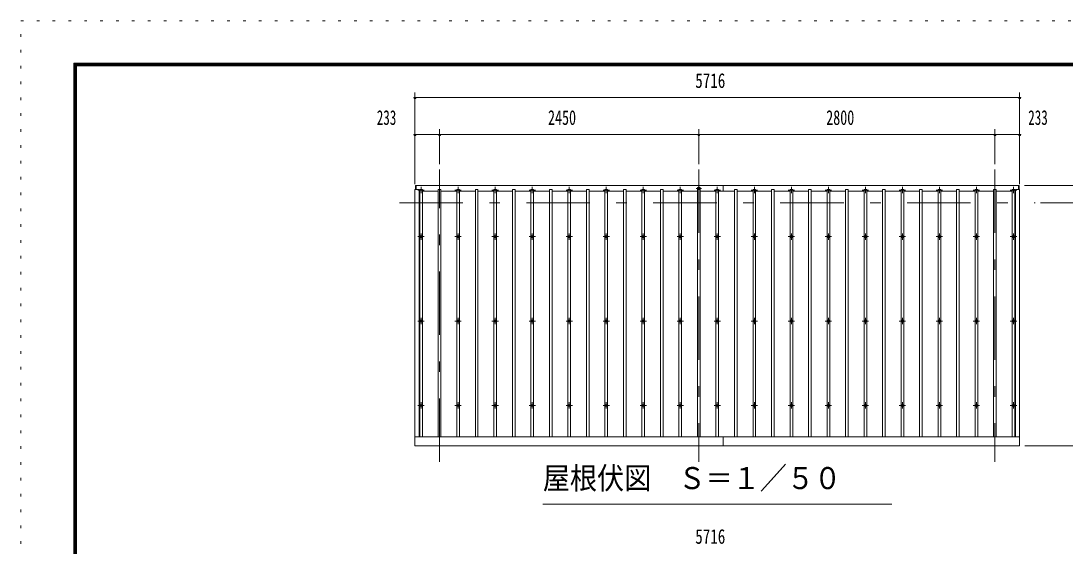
# Model space of a CAD drawing. Units: millimetres, scale not verified. Extents: x -22929 to 22939, y -10500 to 10500.
# Drawn here: x -6761 to 3111, y 5529 to 10500 of the extents above; entities that cross this region are included whole.
import ezdxf
from ezdxf.enums import TextEntityAlignment as Align

# ---------------------------------------------------------------- set-up
doc = ezdxf.new("R2010")
doc.units = ezdxf.units.MM
doc.header["$LTSCALE"] = 50
doc.linetypes.add('USER3', pattern=[24, 12, -5, 2, -5])
doc.linetypes.add('USER4', pattern=[3, 0.5, -2.5])
for name, color, linetype, lineweight in [('0-2_1-05BOLD', 7, 'Continuous', 18), ('0-3_1-25CENTER', 3, 'USER3', 18), ('0-4_1-45THIN', 4, 'Continuous', 18), ('0-5_1-55DIM', 3, 'Continuous', 18), ('0-C_F-F1PAPER', 5, 'Continuous', 18), ('0-D_F-E_J_ADD', 5, 'USER4', 18)]:
    doc.layers.add(name, color=color, linetype=linetype, lineweight=lineweight)
doc.styles.add('ＭＳ ゴシック', font='')
doc.styles.get('ＭＳ ゴシック').set_extended_font_data('MS Gothic')

msp = doc.modelspace()

# ---------------------------------------------------------------- linework, layer by layer
at = {"layer": '0-2_1-05BOLD'}
for p, q in [((-3025.39, 8904.31), (-3025.39, 8942.67)), ((-122.4, 8889.32), (-122.4, 8942.67)), ((2670.61, 8942.67), (2670.61, 8904.31)), ((2680.61, 6565.11), (-3035.39, 6565.11)), ((-122.39, 6477.67), (-122.39, 6565.11))]:
    msp.add_line(p, q, dxfattribs=at)
for points in [[(-3035.4, 8904.31), (-3035.39, 6477.67), (2680.61, 6477.67), (2680.61, 8904.31), (2640.61, 8904.31), (2640.61, 6565.11)], [(-2995.4, 6565.11), (-2995.4, 8904.31), (-3035.4, 8904.31)], [(2675.61, 8904.31), (2675.61, 8942.67), (-3030.4, 8942.67), (-3030.4, 8904.31)]]:
    msp.add_lwpolyline(points, dxfattribs=at)
for centre in [(-2977.39, 8458.52), (-2627.39, 8458.52), (-2277.39, 8458.52), (-1927.39, 8458.52), (-1577.39, 8458.52), (-1227.39, 8458.52), (-877.39, 8458.52), (-527.39, 8458.52), (-177.39, 8458.52), (172.61, 8458.52), (522.61, 8458.52), (872.61, 8458.52), (1222.61, 8458.52), (1572.61, 8458.52), (1922.61, 8458.52), (2272.61, 8458.52), (2622.61, 8458.52), (-2977.39, 7659.47), (-2627.39, 7659.47), (-2277.39, 7659.47), (-1927.39, 7659.47), (-1577.39, 7659.47), (-1227.39, 7659.47), (-877.39, 7659.47), (-527.39, 7659.47), (-177.39, 7659.47), (172.61, 7659.47), (522.61, 7659.47), (872.61, 7659.47), (1222.61, 7659.47), (1572.61, 7659.47), (1922.61, 7659.47), (2272.61, 7659.47), (2622.61, 7659.47), (-2977.39, 6860.43), (-2627.39, 6860.43), (-2277.39, 6860.43), (-1927.39, 6860.43), (-1577.39, 6860.43), (-1227.39, 6860.43), (-877.39, 6860.43), (-527.39, 6860.43), (-177.39, 6860.43), (172.61, 6860.43), (522.61, 6860.43), (872.61, 6860.43), (1222.61, 6860.43), (1572.61, 6860.43), (1922.61, 6860.43), (2272.61, 6860.43), (2622.61, 6860.43)]:
    msp.add_circle(centre, 10, dxfattribs=at)
for centre, radius, start, end in [((-2977.39, 8888.07), 14.5, 46.39838, 133.60162), ((-2977.39, 8909.07), 14.5, 226.3961, 313.6039), ((-2627.39, 8888.07), 14.5, 46.39838, 133.60162), ((-2627.39, 8909.07), 14.5, 226.3961, 313.6039), ((-2277.39, 8888.07), 14.5, 46.39838, 133.60162), ((-2277.39, 8909.07), 14.5, 226.3961, 313.6039), ((-1927.39, 8888.07), 14.5, 46.39838, 133.60162), ((-1927.39, 8909.07), 14.5, 226.3961, 313.6039), ((-1577.39, 8888.07), 14.5, 46.39838, 133.60162), ((-1577.39, 8909.07), 14.5, 226.3961, 313.6039), ((-1227.39, 8888.07), 14.5, 46.39838, 133.60162), ((-1227.39, 8909.07), 14.5, 226.3961, 313.6039), ((-877.39, 8888.07), 14.5, 46.39838, 133.60162), ((-877.39, 8909.07), 14.5, 226.3961, 313.6039), ((-527.39, 8888.07), 14.5, 46.39838, 133.60162), ((-527.39, 8909.07), 14.5, 226.3961, 313.6039), ((-352.39, 8912.93), 15, 324.92694, 215.07306), ((-177.39, 8888.07), 14.5, 46.39838, 133.60162), ((-177.39, 8909.07), 14.5, 226.3961, 313.6039), ((172.61, 8888.07), 14.5, 46.39838, 133.60162), ((172.61, 8909.07), 14.5, 226.3961, 313.6039), ((522.61, 8888.07), 14.5, 46.39838, 133.60162), ((522.61, 8909.07), 14.5, 226.3961, 313.6039), ((872.61, 8888.07), 14.5, 46.39838, 133.60162), ((872.61, 8909.07), 14.5, 226.3961, 313.6039), ((1222.61, 8888.07), 14.5, 46.39838, 133.60162), ((1222.61, 8909.07), 14.5, 226.3961, 313.6039), ((1572.61, 8888.07), 14.5, 46.39838, 133.60162), ((1572.61, 8909.07), 14.5, 226.3961, 313.6039), ((1922.61, 8888.07), 14.5, 46.39838, 133.60162), ((1922.61, 8909.07), 14.5, 226.3961, 313.6039), ((2272.61, 8888.07), 14.5, 46.39838, 133.60162), ((2272.61, 8909.07), 14.5, 226.3961, 313.6039), ((2622.61, 8888.07), 14.5, 46.39838, 133.60162), ((2622.61, 8909.07), 14.5, 226.3961, 313.6039)]:
    msp.add_arc(centre, radius, start, end, dxfattribs=at)
at = {"layer": '0-3_1-25CENTER'}
for p, q in [((-2802.39, 6327.67), (-2802.4, 9092.67)), ((-352.4, 9092.67), (-352.39, 6327.67)), ((2447.61, 9092.68), (2447.61, 6327.67)), ((-3007.39, 8898.57), (-2947.39, 8898.57)), ((-2977.39, 8928.57), (-2977.39, 8868.57)), ((-2657.39, 8898.57), (-2597.39, 8898.57)), ((-2627.39, 8928.57), (-2627.39, 8868.57)), ((-2307.39, 8898.57), (-2247.39, 8898.57)), ((-2277.39, 8928.57), (-2277.39, 8868.57)), ((-1957.39, 8898.57), (-1897.39, 8898.57)), ((-1927.39, 8928.57), (-1927.39, 8868.57)), ((-1607.39, 8898.57), (-1547.39, 8898.57)), ((-1577.39, 8928.57), (-1577.39, 8868.57)), ((-1257.39, 8898.57), (-1197.39, 8898.57)), ((-1227.39, 8928.57), (-1227.39, 8868.57)), ((-907.39, 8898.57), (-847.39, 8898.57)), ((-877.39, 8928.57), (-877.39, 8868.57)), ((-557.39, 8898.57), (-497.39, 8898.57)), ((-527.39, 8928.57), (-527.39, 8868.57)), ((-377.39, 8913.72), (-327.39, 8913.72)), ((-207.39, 8898.57), (-147.39, 8898.57)), ((-177.39, 8928.57), (-177.39, 8868.57)), ((142.61, 8898.57), (202.61, 8898.57)), ((172.61, 8928.57), (172.61, 8868.57)), ((492.61, 8898.57), (552.61, 8898.57)), ((522.61, 8928.57), (522.61, 8868.57)), ((842.61, 8898.57), (902.61, 8898.57)), ((872.61, 8928.57), (872.61, 8868.57)), ((1192.61, 8898.57), (1252.61, 8898.57)), ((1222.61, 8928.57), (1222.61, 8868.57)), ((1542.61, 8898.57), (1602.61, 8898.57)), ((1572.61, 8928.57), (1572.61, 8868.57)), ((1892.61, 8898.57), (1952.61, 8898.57)), ((1922.61, 8928.57), (1922.61, 8868.57)), ((2242.61, 8898.57), (2302.61, 8898.57)), ((2272.61, 8928.57), (2272.61, 8868.57)), ((2592.61, 8898.57), (2652.61, 8898.57)), ((2622.61, 8928.57), (2622.61, 8868.57)), ((-3182.39, 8777.67), (2827.6, 8777.67)), ((-2947.39, 8458.52), (-3007.39, 8458.52)), ((-2977.39, 8488.51), (-2977.39, 8428.52)), ((-2597.39, 8458.52), (-2657.39, 8458.52)), ((-2627.39, 8488.51), (-2627.39, 8428.52)), ((-2247.39, 8458.52), (-2307.39, 8458.52)), ((-2277.39, 8428.52), (-2277.39, 8488.51)), ((-1897.39, 8458.52), (-1957.39, 8458.52)), ((-1927.39, 8488.51), (-1927.39, 8428.52)), ((-1547.39, 8458.52), (-1607.39, 8458.52)), ((-1577.39, 8428.52), (-1577.39, 8488.51)), ((-1197.39, 8458.52), (-1257.39, 8458.52)), ((-1227.39, 8488.51), (-1227.39, 8428.52)), ((-847.39, 8458.52), (-907.39, 8458.52)), ((-877.39, 8428.52), (-877.39, 8488.51)), ((-497.39, 8458.52), (-557.39, 8458.52)), ((-527.39, 8488.51), (-527.39, 8428.52)), ((-147.39, 8458.52), (-207.39, 8458.52)), ((-177.39, 8428.52), (-177.39, 8488.51)), ((202.61, 8458.52), (142.61, 8458.52)), ((172.61, 8488.51), (172.61, 8428.52)), ((552.61, 8458.52), (492.61, 8458.52)), ((522.61, 8488.51), (522.61, 8428.52)), ((902.61, 8458.52), (842.61, 8458.52)), ((872.61, 8428.52), (872.61, 8488.51)), ((1252.61, 8458.52), (1192.61, 8458.52)), ((1222.61, 8488.51), (1222.61, 8428.52)), ((1602.61, 8458.52), (1542.61, 8458.52)), ((1572.61, 8428.52), (1572.61, 8488.51)), ((1952.61, 8458.52), (1892.61, 8458.52)), ((1922.61, 8488.51), (1922.61, 8428.52)), ((2302.61, 8458.52), (2242.61, 8458.52)), ((2272.61, 8428.52), (2272.61, 8488.51)), ((2652.61, 8458.52), (2592.61, 8458.52)), ((2622.61, 8488.51), (2622.61, 8428.52)), ((-3007.39, 7659.47), (-2947.39, 7659.47)), ((-2977.39, 7629.47), (-2977.39, 7689.48)), ((-2657.39, 7659.47), (-2597.39, 7659.47)), ((-2627.39, 7689.48), (-2627.39, 7629.47)), ((-2247.39, 7659.47), (-2307.39, 7659.47)), ((-2277.39, 7629.47), (-2277.39, 7689.48)), ((-1957.39, 7659.47), (-1897.39, 7659.47)), ((-1927.39, 7689.48), (-1927.39, 7629.47)), ((-1547.39, 7659.47), (-1607.39, 7659.47)), ((-1577.39, 7629.47), (-1577.39, 7689.48)), ((-1257.39, 7659.47), (-1197.39, 7659.47)), ((-1227.39, 7689.48), (-1227.39, 7629.47)), ((-847.39, 7659.47), (-907.39, 7659.47)), ((-877.39, 7629.47), (-877.39, 7689.48)), ((-557.39, 7659.47), (-497.39, 7659.47)), ((-527.39, 7689.48), (-527.39, 7629.47)), ((-147.39, 7659.47), (-207.39, 7659.47)), ((-177.39, 7629.47), (-177.39, 7689.48)), ((142.61, 7659.47), (202.61, 7659.47)), ((172.61, 7689.48), (172.61, 7629.47)), ((552.61, 7659.47), (492.61, 7659.47)), ((522.61, 7629.47), (522.61, 7689.48)), ((842.61, 7659.47), (902.61, 7659.47)), ((872.61, 7689.48), (872.61, 7629.47)), ((1252.61, 7659.47), (1192.61, 7659.47)), ((1222.61, 7629.47), (1222.61, 7689.48)), ((1542.61, 7659.47), (1602.61, 7659.47)), ((1572.61, 7689.48), (1572.61, 7629.47)), ((1952.61, 7659.47), (1892.61, 7659.47)), ((1922.61, 7629.47), (1922.61, 7689.48)), ((2242.61, 7659.47), (2302.61, 7659.47)), ((2272.61, 7689.48), (2272.61, 7629.47)), ((2592.61, 7659.47), (2652.61, 7659.47)), ((2622.61, 7629.47), (2622.61, 7689.48)), ((-2947.39, 6860.43), (-3007.39, 6860.43)), ((-2977.39, 6890.43), (-2977.39, 6830.43)), ((-2597.39, 6860.43), (-2657.39, 6860.43)), ((-2627.39, 6830.43), (-2627.39, 6890.43)), ((-2247.39, 6860.43), (-2307.39, 6860.43)), ((-2277.39, 6890.43), (-2277.39, 6830.43)), ((-1897.39, 6860.43), (-1957.39, 6860.43)), ((-1927.39, 6830.43), (-1927.39, 6890.43)), ((-1547.39, 6860.43), (-1607.39, 6860.43)), ((-1577.39, 6890.43), (-1577.39, 6830.43)), ((-1197.39, 6860.43), (-1257.39, 6860.43)), ((-1227.39, 6830.43), (-1227.39, 6890.43)), ((-847.39, 6860.43), (-907.39, 6860.43)), ((-877.39, 6890.43), (-877.39, 6830.43)), ((-497.39, 6860.43), (-557.39, 6860.43)), ((-527.39, 6830.43), (-527.39, 6890.43)), ((-147.39, 6860.43), (-207.39, 6860.43)), ((-177.39, 6890.43), (-177.39, 6830.43)), ((202.61, 6860.43), (142.61, 6860.43)), ((172.61, 6830.43), (172.61, 6890.43)), ((552.61, 6860.43), (492.61, 6860.43)), ((522.61, 6890.43), (522.61, 6830.43)), ((902.61, 6860.43), (842.61, 6860.43)), ((872.61, 6830.43), (872.61, 6890.43)), ((1252.61, 6860.43), (1192.61, 6860.43)), ((1222.61, 6890.43), (1222.61, 6830.43)), ((1602.61, 6860.43), (1542.61, 6860.43)), ((1572.61, 6830.43), (1572.61, 6890.43)), ((1952.61, 6860.43), (1892.61, 6860.43)), ((1922.61, 6890.43), (1922.61, 6830.43)), ((2302.61, 6860.43), (2242.61, 6860.43)), ((2272.61, 6830.43), (2272.61, 6890.43)), ((2652.61, 6860.43), (2592.61, 6860.43)), ((2622.61, 6890.43), (2622.61, 6830.43))]:
    msp.add_line(p, q, dxfattribs=at)
at = {"layer": '0-4_1-45THIN'}
for p, q in [((-2989.89, 8889.32), (-2995.4, 8889.32)), ((-2964.89, 8889.32), (-2814.89, 8889.32)), ((-2789.89, 8889.32), (-2639.89, 8889.32)), ((-2614.89, 8889.32), (-2464.89, 8889.32)), ((-2439.89, 8889.32), (-2289.89, 8889.32)), ((-2264.89, 8889.32), (-2114.89, 8889.32)), ((-2089.89, 8889.32), (-1939.89, 8889.32)), ((-1914.89, 8889.32), (-1764.89, 8889.32)), ((-1739.89, 8889.32), (-1589.89, 8889.32)), ((-1564.89, 8889.32), (-1414.89, 8889.32)), ((-1389.89, 8889.32), (-1239.89, 8889.32)), ((-1214.89, 8889.32), (-1064.89, 8889.32)), ((-1039.89, 8889.32), (-889.89, 8889.32)), ((-864.89, 8889.32), (-714.89, 8889.32)), ((-689.89, 8889.32), (-539.89, 8889.32)), ((-514.89, 8889.32), (-364.89, 8889.32)), ((-339.89, 8889.32), (-189.89, 8889.32)), ((-164.89, 8889.32), (-14.89, 8889.32)), ((10.11, 8889.32), (160.11, 8889.32)), ((185.11, 8889.32), (335.11, 8889.32)), ((360.11, 8889.32), (510.11, 8889.32)), ((535.11, 8889.32), (685.11, 8889.32)), ((710.11, 8889.32), (860.11, 8889.32)), ((885.11, 8889.32), (1035.11, 8889.32)), ((1060.11, 8889.32), (1210.11, 8889.32)), ((1235.11, 8889.32), (1385.11, 8889.32)), ((1410.11, 8889.32), (1560.11, 8889.32)), ((1585.11, 8889.32), (1735.11, 8889.32)), ((1760.11, 8889.32), (1910.11, 8889.32)), ((1935.11, 8889.32), (2085.11, 8889.32)), ((2110.11, 8889.32), (2260.11, 8889.32)), ((2285.11, 8889.32), (2435.11, 8889.32)), ((2460.11, 8889.32), (2610.11, 8889.32)), ((2635.11, 8889.32), (2640.61, 8889.32))]:
    msp.add_line(p, q, dxfattribs=at)
for points in [[(-2964.89, 6565.11), (-2964.89, 8904.31), (-2989.89, 8904.31), (-2989.89, 6565.11)], [(-2789.89, 6565.11), (-2789.89, 8904.31), (-2814.89, 8904.31), (-2814.89, 6565.11)], [(-2614.89, 6565.11), (-2614.89, 8904.31), (-2639.89, 8904.31), (-2639.89, 6565.11)], [(-2439.89, 6565.11), (-2439.89, 8904.31), (-2464.89, 8904.31), (-2464.89, 6565.11)], [(-2264.89, 6565.11), (-2264.89, 8904.31), (-2289.89, 8904.31), (-2289.89, 6565.11)], [(-2089.89, 6565.11), (-2089.89, 8904.31), (-2114.89, 8904.31), (-2114.89, 6565.11)], [(-1914.89, 6565.11), (-1914.89, 8904.31), (-1939.89, 8904.31), (-1939.89, 6565.11)], [(-1739.89, 6565.11), (-1739.89, 8904.31), (-1764.89, 8904.31), (-1764.89, 6565.11)], [(-1564.89, 6565.11), (-1564.89, 8904.31), (-1589.89, 8904.31), (-1589.89, 6565.11)], [(-1389.89, 6565.11), (-1389.89, 8904.31), (-1414.89, 8904.31), (-1414.89, 6565.11)], [(-1214.89, 6565.11), (-1214.89, 8904.31), (-1239.89, 8904.31), (-1239.89, 6565.11)], [(-1039.89, 6565.11), (-1039.89, 8904.31), (-1064.89, 8904.31), (-1064.89, 6565.11)], [(-864.89, 6565.11), (-864.89, 8904.31), (-889.89, 8904.31), (-889.89, 6565.11)], [(-689.89, 6565.11), (-689.89, 8904.31), (-714.89, 8904.31), (-714.89, 6565.11)], [(-514.89, 6565.11), (-514.89, 8904.31), (-539.89, 8904.31), (-539.89, 6565.11)], [(-339.89, 6565.11), (-339.89, 8904.31), (-364.89, 8904.31), (-364.89, 6565.11)], [(-164.89, 6565.11), (-164.89, 8904.31), (-189.89, 8904.31), (-189.89, 6565.11)], [(10.11, 6565.11), (10.11, 8904.31), (-14.89, 8904.31), (-14.89, 6565.11)], [(185.11, 6565.11), (185.11, 8904.31), (160.11, 8904.31), (160.11, 6565.11)], [(360.11, 6565.11), (360.11, 8904.31), (335.11, 8904.31), (335.11, 6565.11)], [(535.11, 6565.11), (535.11, 8904.31), (510.11, 8904.31), (510.11, 6565.11)], [(710.11, 6565.11), (710.11, 8904.31), (685.11, 8904.31), (685.11, 6565.11)], [(885.11, 6565.11), (885.11, 8904.31), (860.11, 8904.31), (860.11, 6565.11)], [(1060.11, 6565.11), (1060.11, 8904.31), (1035.11, 8904.31), (1035.11, 6565.11)], [(1235.11, 6565.11), (1235.11, 8904.31), (1210.11, 8904.31), (1210.11, 6565.11)], [(1410.11, 6565.11), (1410.11, 8904.31), (1385.11, 8904.31), (1385.11, 6565.11)], [(1585.11, 6565.11), (1585.11, 8904.31), (1560.11, 8904.31), (1560.11, 6565.11)], [(1760.11, 6565.11), (1760.11, 8904.31), (1735.11, 8904.31), (1735.11, 6565.11)], [(1935.11, 6565.11), (1935.11, 8904.31), (1910.11, 8904.31), (1910.11, 6565.11)], [(2110.11, 6565.11), (2110.11, 8904.31), (2085.11, 8904.31), (2085.11, 6565.11)], [(2285.11, 6565.11), (2285.11, 8904.31), (2260.11, 8904.31), (2260.11, 6565.11)], [(2460.11, 6565.11), (2460.11, 8904.31), (2435.11, 8904.31), (2435.11, 6565.11)], [(2610.11, 6565.11), (2610.11, 8904.31), (2635.11, 8904.31), (2635.11, 6565.11)]]:
    msp.add_lwpolyline(points, dxfattribs=at)
at = {"layer": '0-5_1-55DIM'}
for p, q in [((-3025.4, 9773.67), (-3045.4, 9773.67)), ((-3035.4, 9823.67), (-3035.4, 8954.31)), ((-3035.4, 9773.67), (2680.61, 9773.67)), ((2690.61, 9773.67), (2670.61, 9773.67)), ((2680.61, 8954.31), (2680.61, 9823.67)), ((-3025.4, 9423.67), (-3045.4, 9423.67)), ((-3035.4, 9423.67), (-2802.4, 9423.67)), ((-2792.4, 9423.67), (-2812.4, 9423.67)), ((-2802.4, 9142.67), (-2802.4, 9473.67)), ((-2802.4, 9423.67), (-352.4, 9423.67)), ((-342.4, 9423.67), (-362.4, 9423.67)), ((-352.4, 9142.67), (-352.4, 9473.67)), ((-352.4, 9423.67), (2447.61, 9423.67)), ((2457.61, 9423.67), (2437.61, 9423.67)), ((2447.61, 9473.67), (2447.61, 9142.68)), ((2447.61, 9423.67), (2680.61, 9423.67)), ((2690.61, 9423.67), (2670.61, 9423.67)), ((3777.6, 8942.67), (2725.61, 8942.67)), ((2877.6, 8777.67), (3427.6, 8777.67)), ((2730.61, 6477.67), (3777.6, 6477.67)), ((1472.61, 5927.67), (-1827.39, 5927.67))]:
    msp.add_line(p, q, dxfattribs=at)
for centre in [(-3035.4, 9773.67), (2680.61, 9773.67), (-3035.4, 9423.67), (-2802.4, 9423.67), (-352.4, 9423.67), (2447.61, 9423.67), (2680.61, 9423.67)]:
    msp.add_arc(centre, 10, 180, 0, dxfattribs=at)
at = {"layer": '0-C_F-F1PAPER'}
for points in [[(22438.96, -10000), (-6261.04, -10000), (-6261.04, 10100), (22438.96, 10100)], [(22436.46, -9997.5), (-6258.54, -9997.5), (-6258.54, 10097.5), (22436.46, 10097.5)], [(22433.96, -9995), (22433.96, 10095), (-6256.04, 10095), (-6256.04, -9995)], [(22431.46, -9992.5), (-6253.54, -9992.5), (-6253.54, 10092.5), (22431.46, 10092.5)], [(22428.96, -9990), (22428.96, 10090), (-6251.04, 10090), (-6251.04, -9990)], [(22426.46, -9987.5), (-6248.54, -9987.5), (-6248.54, 10087.5), (22426.46, 10087.5)], [(22423.96, -9985), (22423.96, 10085), (-6246.04, 10085), (-6246.04, -9985)], [(22421.46, -9982.5), (-6243.54, -9982.5), (-6243.54, 10082.5), (22421.46, 10082.5)], [(22418.96, -9980), (-6241.04, -9980), (-6241.04, 10080), (22418.96, 10080)], [(22416.46, -9977.5), (-6238.54, -9977.5), (-6238.54, 10077.5), (22416.46, 10077.5)], [(22413.96, -9975), (22413.96, 10075), (-6236.04, 10075), (-6236.04, -9975)]]:
    msp.add_lwpolyline(points, close=True, dxfattribs=at)
at = {"layer": '0-D_F-E_J_ADD'}
msp.add_lwpolyline([(22938.96, -10500), (-6761.04, -10500), (-6761.04, 10500), (22938.96, 10500)], close=True, dxfattribs=at)

# ---------------------------------------------------------------- texts
at = {"layer": '0-5_1-55DIM', "color": 7, "style": 'ＭＳ ゴシック'}
for s, height, width, p in [('5716', 139.3, 0.75, (-386.02, 9823.67)), ('233', 139.3, 0.65, (-3396.6, 9473.67)), ('2450', 139.3, 0.7, (-1778.1, 9473.67)), ('2800', 139.3, 0.7, (851.97, 9473.67)), ('233', 139.3, 0.65, (2761.89, 9473.67)), ('屋根伏図\u3000Ｓ＝１／５０', 208.9, 0.9, (-1827.39, 6006.17)), ('5716', 139.3, 0.75, (-386.02, 5509.67))]:
    msp.add_text(s, height=height, dxfattribs=dict(at, width=width)).set_placement(p, align=Align.BOTTOM_LEFT)

doc.saveas('drawing.dxf')
